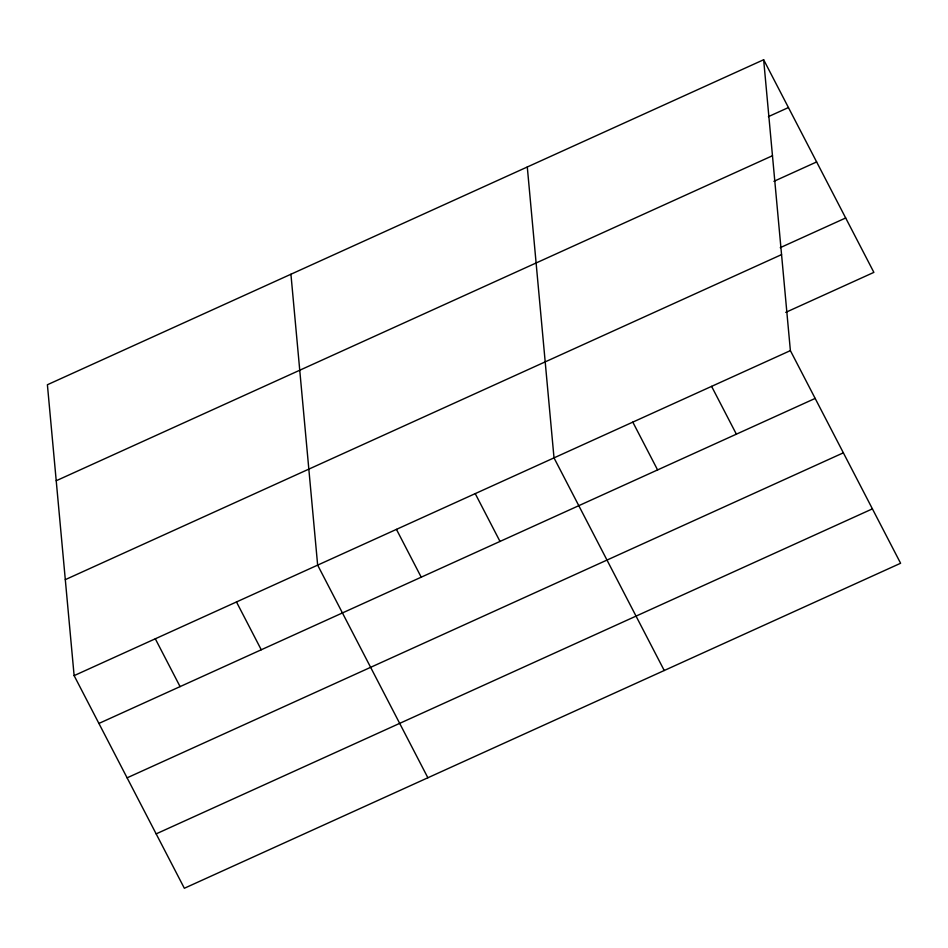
<?xml version="1.0" encoding="UTF-8"?>
<svg xmlns="http://www.w3.org/2000/svg" width="948" height="948" viewBox="0 0 948 948"><rect width="100%" height="100%" fill="white"/><g stroke="black" fill="none" stroke-linecap="round" stroke-linejoin="round"><path stroke-width="1.42" d="M763.65 59.736L47.4 384.746L74.122 675.628L184.35 888.264L900.6 563.254L790.383 350.618L763.65 59.736L873.878 272.372L785.738 312.366M768.401 116.64L788.44 107.551M56.216 480.743L772.478 155.721M773.9 181.329L816.631 161.942M780.24 247.665L845.675 217.981M65.305 579.643L781.555 254.621M74.122 675.628L790.383 350.618M98.912 723.442L815.162 398.421M127.103 777.834L843.353 452.824M156.159 833.873L872.409 508.863M711.593 386.369L736.371 434.172M632.802 422.121L657.592 469.924M664.24 670.509L554.011 457.872L527.289 166.99M475.232 493.624L500.011 541.438M396.442 529.375L421.22 577.19M427.868 777.763L317.651 565.126L290.929 274.245M236.479 601.956L261.257 649.771M155.306 638.798L180.084 686.613"/></g></svg>
